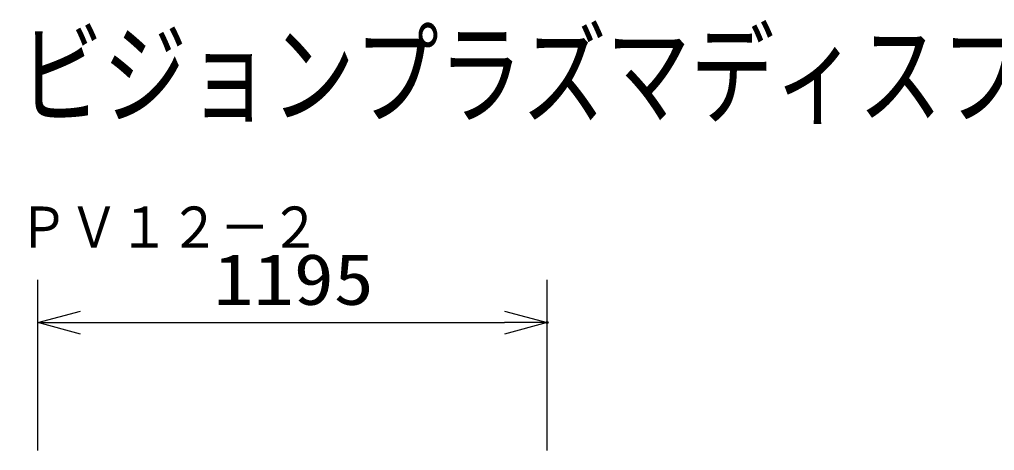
# Model space of a CAD drawing. Units: millimetres, scale not verified. Extents: x -62 to 64, y -57 to 57.
# Drawn here: x -27.38 to 18.37, y 37.19 to 57.41 of the extents above; entities that cross this region are included whole.
import ezdxf
from ezdxf.enums import TextEntityAlignment as Align

# ---------------------------------------------------------------- set-up
doc = ezdxf.new("R2010")
doc.units = ezdxf.units.MM
doc.header["$LTSCALE"] = 0.190236
doc.header["$PDMODE"] = 32
doc.header["$PDSIZE"] = 0.0951
for name, color, linetype in [('0-0_MOJI1', 2, 'Continuous'), ('0-1_TOUROKU', 1, 'Continuous'), ('0-2_SUNPO', 3, 'Continuous'), ('0-5_Defpoints', 7, 'Continuous')]:
    doc.layers.add(name, color=color, linetype=linetype)
doc.styles.add('ＭＳ ゴシック', font='')
doc.styles.get('ＭＳ ゴシック').set_extended_font_data('MS Gothic')

# ---------------------------------------------------------------- blocks, each defined once
blk = doc.blocks.new('_OPEN30')
at = {"layer": '0-5_Defpoints'}
blk.add_line((0, 0), (-1, 0), dxfattribs=at)
blk.add_lwpolyline([(-1, 0.26795), (0, 0), (-1, -0.26795)], dxfattribs=at)

msp = doc.modelspace()

# ---------------------------------------------------------------- linework, layer by layer
at = {"layer": '0-2_SUNPO'}
for p, q in [((-26.5233, 37.1893), (-26.5233, 45.1893)), ((-2.6233, 37.1893), (-2.6233, 45.1893)), ((-24.5233, 43.1893), (-4.6233, 43.1893))]:
    msp.add_line(p, q, dxfattribs=at)
at = {"layer": '0-5_Defpoints'}
msp.add_point((-2.6233, 43.1893), dxfattribs=at)

# ---------------------------------------------------------------- block references
at = {"layer": '0-2_SUNPO', "xscale": 2, "yscale": 2, "rotation": 180}
msp.add_blockref('_OPEN30', (-26.5233, 43.1893), dxfattribs=at)
at = {"layer": '0-2_SUNPO', "xscale": 2, "yscale": 2}
msp.add_blockref('_OPEN30', (-2.6233, 43.1893), dxfattribs=at)

# ---------------------------------------------------------------- texts
at = {"layer": '0-0_MOJI1', "style": 'ＭＳ ゴシック', "width": 0.75}
msp.add_text('ハイビジョンプラズマディスプレイ壁掛け金具（縦置き）', height=3.848, dxfattribs=at).set_placement((-35.2668, 51.7599), align=Align.BOTTOM_LEFT)
at = {"layer": '0-1_TOUROKU', "style": 'ＭＳ ゴシック', "width": 0.9}
msp.add_text('ＴＨ８５ＰＦ１２＋ＴＹＷＫ８５ＰＶ１２－２', height=1.924, dxfattribs=at).set_placement((-62.8667, 46.13), align=Align.BOTTOM_LEFT)
at = {"layer": '0-2_SUNPO', "style": 'ＭＳ ゴシック', "width": 1.15}
msp.add_text('1195', height=2.406, dxfattribs=at).set_placement((-18.2806, 43.2989), align=Align.BOTTOM_LEFT)

doc.saveas('drawing.dxf')
